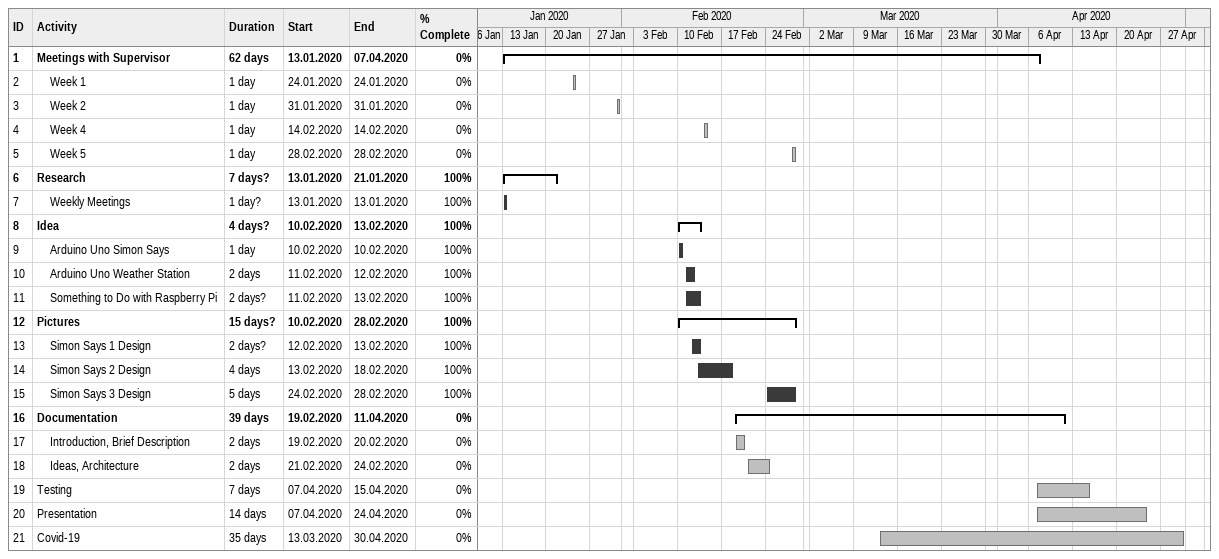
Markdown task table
| ID | Level | Task | Duration | Start | Finish | % complete |
|---|---|---|---|---|---|---|
| 1 | 1 | **Meetings with Supervisor** | 62d | 2020-01-13 | 2020-04-07 | 0 |
| 2 | 2 | Week 1 | 1d | 2020-01-24 | 2020-01-24 | 0 |
| 3 | 2 | Week 2 | 1d | 2020-01-31 | 2020-01-31 | 0 |
| 4 | 2 | Week 4 | 1d | 2020-02-14 | 2020-02-14 | 0 |
| 5 | 2 | Week 5 | 1d | 2020-02-28 | 2020-02-28 | 0 |
| 6 | 1 | **Research** | 7d? | 2020-01-13 | 2020-01-21 | 100 |
| 7 | 2 | Weekly Meetings | 1d? | 2020-01-13 | 2020-01-13 | 100 |
| 8 | 1 | **Idea** | 4d? | 2020-02-10 | 2020-02-13 | 100 |
| 9 | 2 | Arduino Uno Simon Says | 1d | 2020-02-10 | 2020-02-10 | 100 |
| 10 | 2 | Arduino Uno Weather Station | 2d | 2020-02-11 | 2020-02-12 | 100 |
| 11 | 2 | Something to Do with Raspberry Pi | 2d? | 2020-02-11 | 2020-02-13 | 100 |
| 12 | 1 | **Pictures** | 15d? | 2020-02-10 | 2020-02-28 | 100 |
| 13 | 2 | Simon Says 1 Design | 2d? | 2020-02-12 | 2020-02-13 | 100 |
| 14 | 2 | Simon Says 2 Design | 4d | 2020-02-13 | 2020-02-18 | 100 |
| 15 | 2 | Simon Says 3 Design | 5d | 2020-02-24 | 2020-02-28 | 100 |
| 16 | 1 | **Documentation** | 39d | 2020-02-19 | 2020-04-11 | 0 |
| 17 | 2 | Introduction, Brief Description | 2d | 2020-02-19 | 2020-02-20 | 0 |
| 18 | 2 | Ideas, Architecture | 2d | 2020-02-21 | 2020-02-24 | 0 |
| 19 | 1 | Testing | 7d | 2020-04-07 | 2020-04-15 | 0 |
| 20 | 1 | Presentation | 14d | 2020-04-07 | 2020-04-24 | 0 |
| 21 | 1 | Covid-19 | 35d | 2020-03-13 | 2020-04-30 | 0 |
